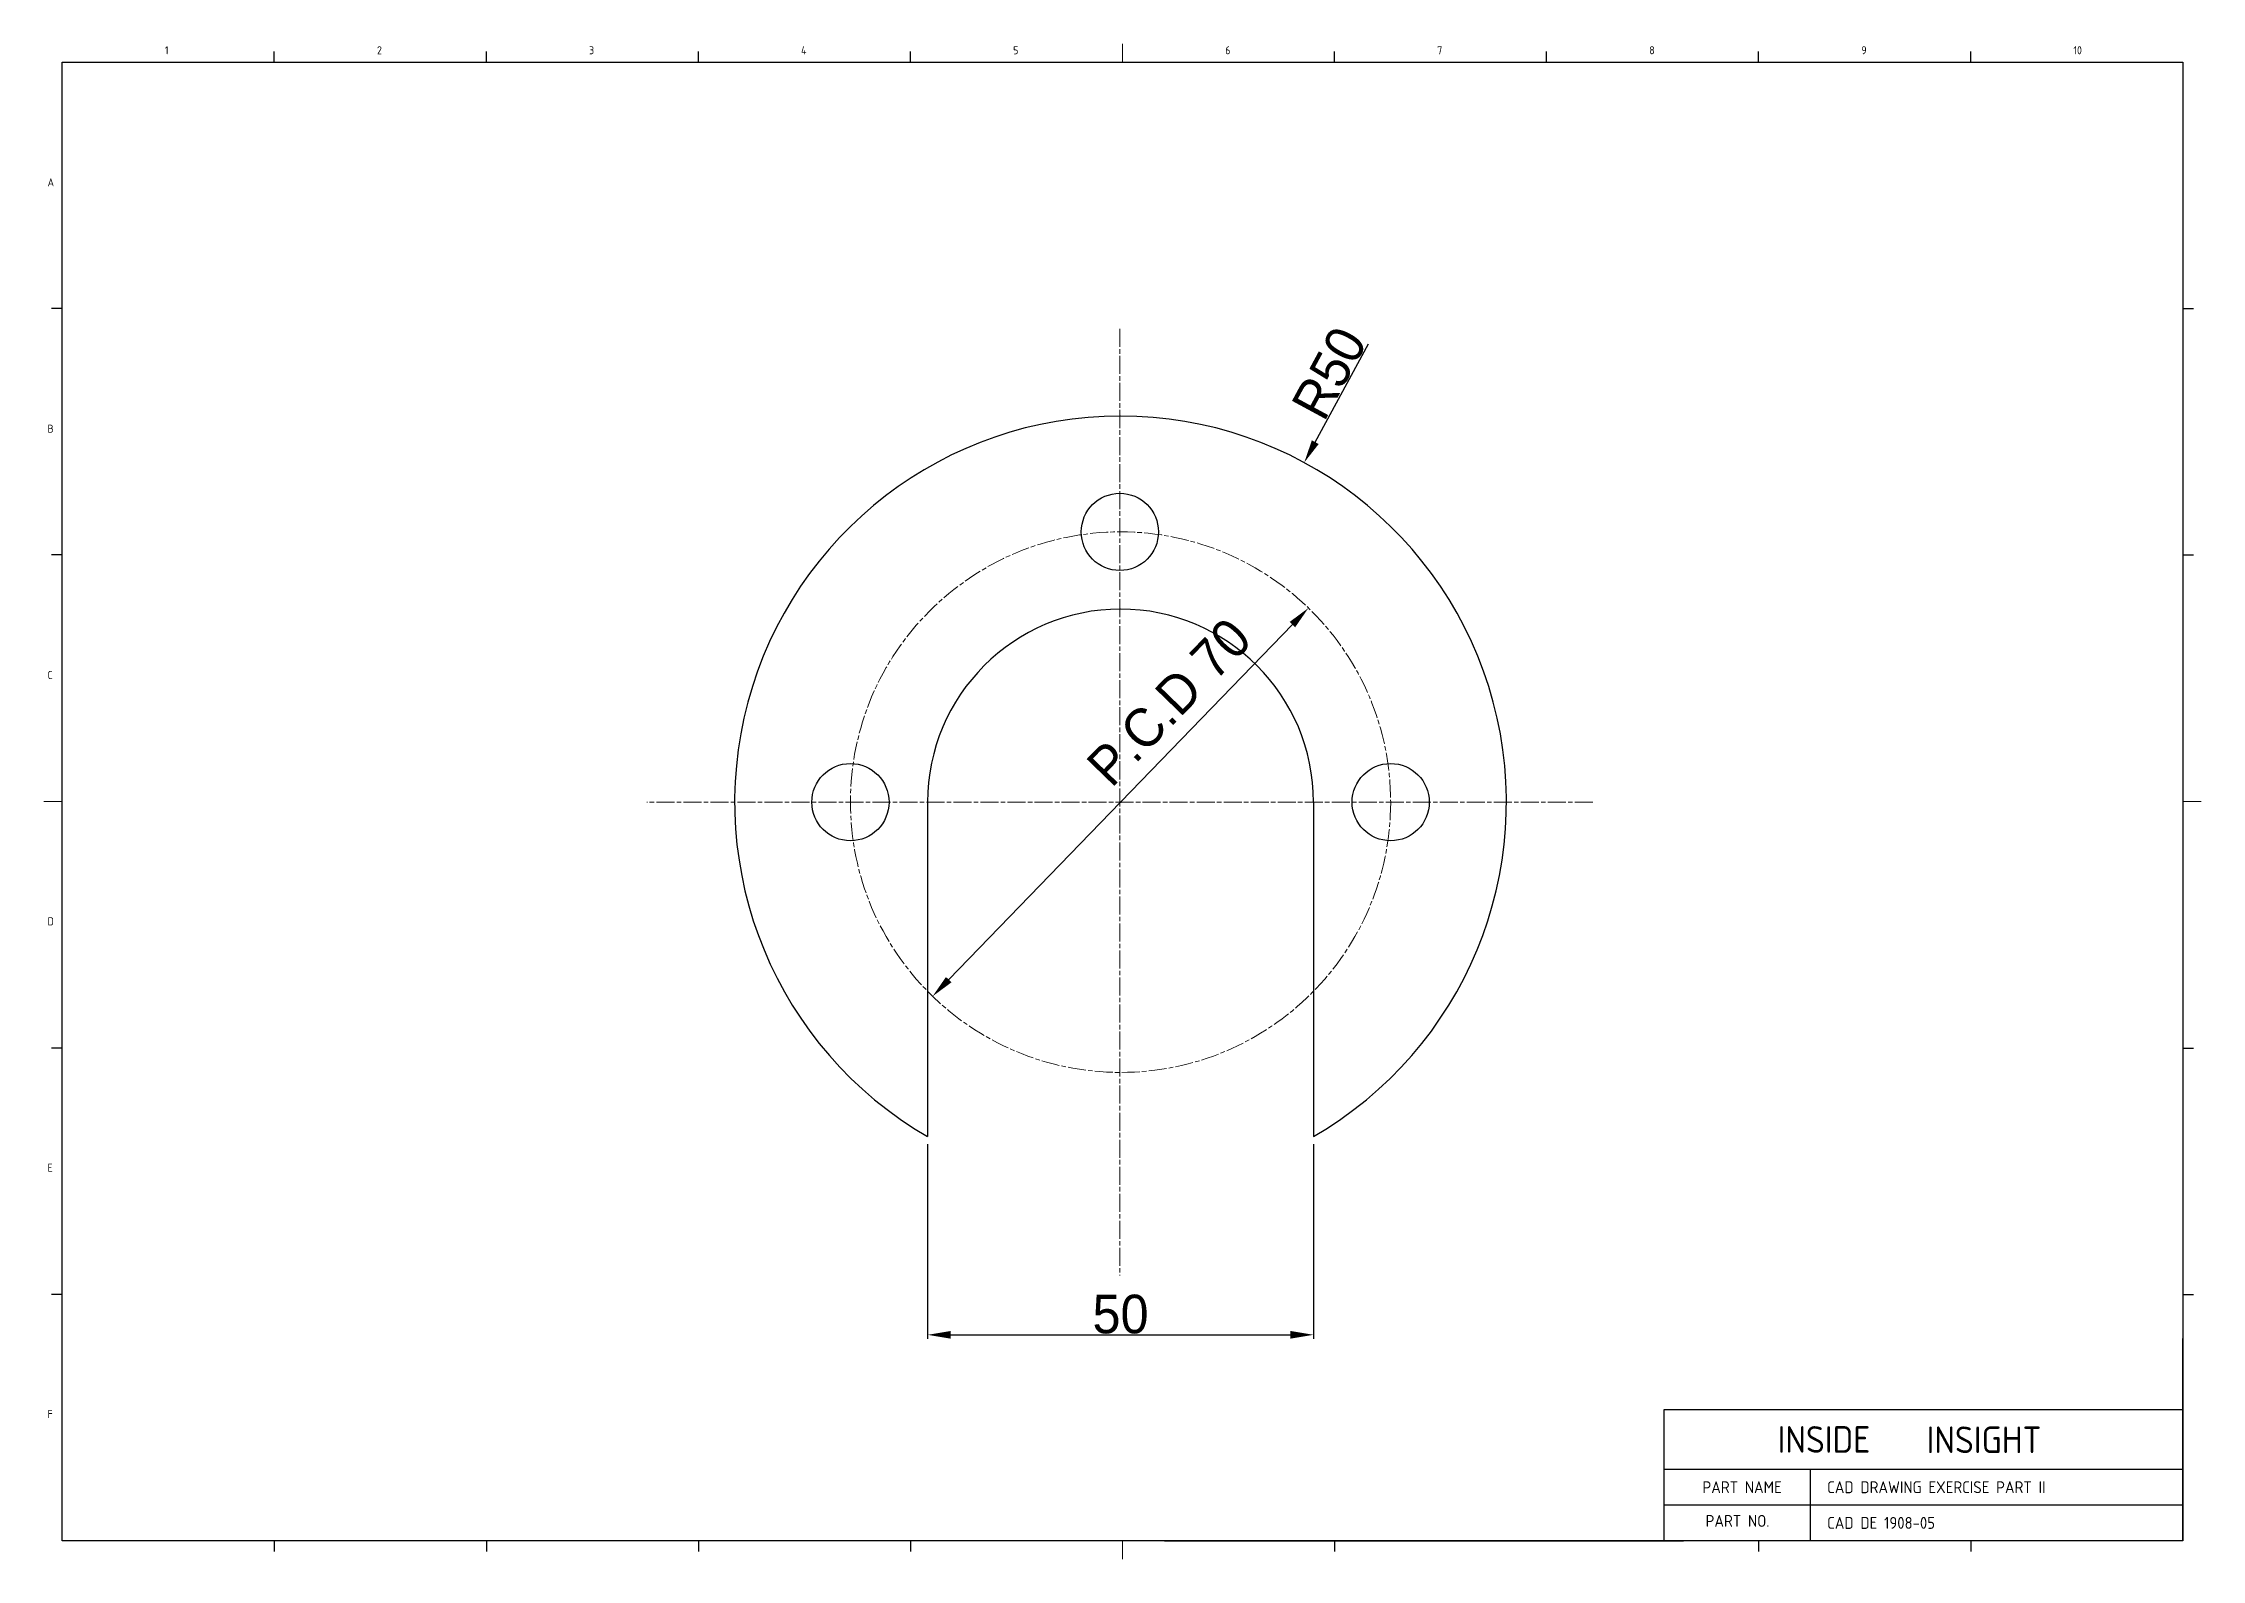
# Model space of a CAD drawing. Header units: inches. Extents: x 328 to 12229, y 132 to 477.
# Drawn here: x 7589.7 to 7869.4, y 136.5 to 332.9 of the extents above; entities that cross this region are included whole.
import ezdxf

# ---------------------------------------------------------------- set-up
doc = ezdxf.new("R2010")
doc.units = ezdxf.units.IN
doc.header["$MEASUREMENT"] = 0
doc.linetypes.add('D2', pattern=[11.2, 8, -0.8, 0.4, -0.8, 0.4, -0.8])
doc.linetypes.add('DC19051-050-06-B-003_PLATE B$0$CHAIN', pattern=[0.3543, 0.2362, -0.0295, 0.0591, -0.0295])
doc.layers.add('3', color=3, linetype='D2')
doc.layers.add('DC19051-050-06-B-003_PLATE B$0$1', color=1, linetype='DC19051-050-06-B-003_PLATE B$0$CHAIN', lineweight=9)
doc.layers.add('DIMENSION', color=3, linetype='Continuous', lineweight=25)
doc.styles.add('A', font='GENISO', dxfattribs={"bigfont": 'WHGTXT'})
doc.styles.get("Standard").update_dxf_attribs({"font": 'gulim.ttc'})
doc.dimstyles.new('Copy of Copy of inside insight-1', dxfattribs={"dimscale": 100, "dimtxt": 5, "dimasz": 3, "dimexe": 0.5, "dimexo": 1, "dimgap": 0.09, "dimtad": 1, "dimdec": 0, "dimzin": 0, "dimdsep": 46, "dimtxsty": 'Standard', "dimcen": 0.09, "dimdle": 1, "dimclrd": 3, "dimclre": 3, "dimclrt": 2, "dimadec": 0, "dimazin": 0, "dimtfac": 1, "dimtdec": 0, "dimtofl": 0, "dimtmove": 0, "dimatfit": 3, "dimfxl": 0, "dimtolj": 1, "dimtzin": 0, "dimarcsym": 0})

# ---------------------------------------------------------------- blocks, each defined once
blk = doc.blocks.new('*D426')
at = {"layer": 'Defpoints', "color": 0}
for p in [(7753.05, 278.6), (7729.25, 234.62)]:
    blk.add_point(p, dxfattribs=at)
at = {"layer": 'DIMENSION', "color": 3, "lineweight": -2}
blk.add_line((7754.48, 281.24), (7761.37, 293.98), dxfattribs=at)
at = {"layer": 'DIMENSION', "color": 3}
for p, q in [((7729.16, 234.62), (7729.34, 234.62)), ((7729.25, 234.53), (7729.25, 234.71))]:
    blk.add_line(p, q, dxfattribs=at)
blk.add_solid([(7754.04, 281.48), (7754.92, 281), (7753.05, 278.6)], dxfattribs=at)
at = {"layer": 'DIMENSION', "color": 2, "insert": (7756.3, 290.19), "char_height": 5, "attachment_point": 5, "rotation": 61.5807}
blk.add_mtext('\\A1;R50', dxfattribs=at)
blk = doc.blocks.new('_None')
blk = doc.blocks.new('*D429')
at = {"layer": 'Defpoints', "color": 0}
for p in [(7753.6, 259.77), (7704.9, 209.48)]:
    blk.add_point(p, dxfattribs=at)
at = {"layer": 'DIMENSION', "color": 3, "lineweight": -2}
blk.add_line((7751.51, 257.61), (7706.99, 211.64), dxfattribs=at)
at = {"layer": 'DIMENSION', "color": 3}
for points in [[(7751.87, 257.26), (7751.16, 257.96), (7753.6, 259.77)], [(7706.63, 211.98), (7707.35, 211.29), (7704.9, 209.48)]]:
    blk.add_solid(points, dxfattribs=at)
at = {"layer": 'DIMENSION', "color": 2, "insert": (7735.54, 247.59), "char_height": 5, "attachment_point": 5, "rotation": 45.9187}
blk.add_mtext('\\A1;P.C.D 70', dxfattribs=at)
blk = doc.blocks.new('*D431')
at = {"layer": 'Defpoints', "color": 0}
for p in [(7704.25, 191.32), (7754.25, 191.32), (7754.25, 165.64)]:
    blk.add_point(p, dxfattribs=at)
at = {"layer": 'DIMENSION', "color": 3, "lineweight": -2}
for p, q in [((7704.25, 190.32), (7704.25, 165.14)), ((7754.25, 190.32), (7754.25, 165.14)), ((7707.25, 165.64), (7751.25, 165.64))]:
    blk.add_line(p, q, dxfattribs=at)
at = {"layer": 'DIMENSION', "color": 3}
for points in [[(7707.25, 166.14), (7707.25, 165.14), (7704.25, 165.64)], [(7751.25, 165.14), (7751.25, 166.14), (7754.25, 165.64)]]:
    blk.add_solid(points, dxfattribs=at)
at = {"layer": 'DIMENSION', "color": 2, "insert": (7729.25, 168.3), "char_height": 5, "attachment_point": 5}
blk.add_mtext('\\A1;50', dxfattribs=at)

msp = doc.modelspace()

# ---------------------------------------------------------------- linework, layer by layer
at = {"linetype": 'Continuous'}
for p, q in [((7592.128725, 330.438328), (7866.880725, 330.438328)), ((7592.128725, 138.975928), (7592.128725, 330.438328)), ((7866.880725, 330.438328), (7866.880725, 138.975928)), ((7866.880725, 138.975928), (7592.128725, 138.975928))]:
    msp.add_line(p, q, dxfattribs=at)
for p, q in [((7704.252678, 234.624268), (7704.252678, 191.322998)), ((7754.252678, 234.624268), (7754.252678, 191.322998))]:
    msp.add_line(p, q)
for centre in [(7729.162678, 269.624153), (7694.252678, 234.624268), (7764.252678, 234.624268)]:
    msp.add_circle(centre, 5)
for radius, start, end in [(50, 300, 240), (25, 0, 180)]:
    msp.add_arc((7729.252678, 234.624268), radius, start, end)
at = {"layer": '3', "color": 3, "linetype": 'Continuous'}
for p, q in [((7619.603925, 330.438328), (7619.603925, 331.820728)), ((7647.079125, 330.438328), (7647.079125, 331.820728)), ((7702.029525, 330.438328), (7702.029525, 331.820728)), ((7756.979925, 330.438328), (7756.979925, 331.820728)), ((7784.455125, 330.438328), (7784.455125, 331.820728)), ((7811.930325, 330.438328), (7811.930325, 331.820728)), ((7839.405525, 330.438328), (7839.405525, 331.820728)), ((7592.128725, 298.539448), (7590.746325, 298.539448)), ((7866.880725, 298.539448), (7868.263125, 298.539448)), ((7592.128725, 266.640568), (7590.746325, 266.640568)), ((7866.880725, 266.640568), (7868.263125, 266.640568)), ((7592.128725, 202.773688), (7590.746325, 202.773688)), ((7866.880725, 202.773688), (7868.263125, 202.773688)), ((7592.128725, 170.874808), (7590.746325, 170.874808)), ((7866.880725, 170.874808), (7868.263125, 170.874808)), ((7866.880725, 138.975928), (7866.880725, 165.149944)), ((7866.880725, 155.912056), (7799.649429, 155.912056)), ((7799.649429, 155.912056), (7799.649429, 138.975928)), ((7866.880725, 148.213816), (7799.649429, 148.213816)), ((7818.638421, 138.975928), (7818.638421, 148.213816)), ((7866.880725, 143.594872), (7799.649429, 143.594872)), ((7619.603925, 138.975928), (7619.603925, 137.593528)), ((7647.079125, 138.975928), (7647.079125, 137.593528)), ((7674.554325, 138.975928), (7674.554325, 137.593528)), ((7702.029525, 138.975928), (7702.029525, 137.593528)), ((7734.957982, 138.975928), (7802.189278, 138.975928)), ((7756.979925, 138.975928), (7756.979925, 137.593528)), ((7811.930325, 138.975928), (7811.930325, 137.593528)), ((7839.405525, 138.975928), (7839.405525, 137.593528))]:
    msp.add_line(p, q, dxfattribs=at)
at = {"layer": '3', "linetype": 'Continuous'}
msp.add_line((7674.554325, 330.438328), (7674.554325, 331.820728), dxfattribs=at)
at = {"layer": '3', "color": 3, "linetype": 'Continuous', "const_width": 0.10368}
for points in [[(7729.504725, 330.438328), (7729.504725, 332.857528)], [(7592.128725, 234.707128), (7589.709525, 234.707128)], [(7866.880725, 234.707128), (7869.299925, 234.707128)], [(7729.504725, 138.975928), (7729.504725, 136.556728)]]:
    msp.add_lwpolyline(points, dxfattribs=at)
at = {"layer": 'DC19051-050-06-B-003_PLATE B$0$1', "linetype": 'DC19051-050-06-B-003_PLATE B$0$CHAIN', "ltscale": 9.878633}
for p, q in [((7729.162678, 295.909555), (7729.162678, 173.338982)), ((7790.447965, 234.624268), (7667.877391, 234.624268))]:
    msp.add_line(p, q, dxfattribs=at)
msp.add_circle((7729.252678, 234.624268), 35, dxfattribs=at)

# ---------------------------------------------------------------- texts
at = {"linetype": 'Continuous', "style": 'A'}
for s, height, p in [('1', 1.0368, (7605.434325, 331.475128)), ('2', 1.0368, (7632.909525, 331.475128)), ('3', 1.0368, (7660.384725, 331.475128)), ('4', 1.0368, (7687.859925, 331.475128)), ('5', 1.0368, (7715.335125, 331.475128)), ('6', 1.0368, (7742.810325, 331.475128)), ('7', 1.0368, (7770.285525, 331.475128)), ('8', 1.0368, (7797.760725, 331.475128)), ('9', 1.0368, (7825.235925, 331.475128)), ('10', 1.0368, (7852.711125, 331.475128)), ('A', 1.0368, (7590.227925, 314.367928)), ('B', 1.0368, (7590.227925, 282.469048)), ('C', 1.0368, (7590.227925, 250.570168)), ('D', 1.0368, (7590.227925, 218.671288)), ('E', 1.0368, (7590.227925, 186.772408)), ('F', 1.0368, (7590.227925, 154.873528)), ('INSIDE', 3.4510268, (7814.390895, 150.365453)), ('INSIGHT', 3.4510268, (7833.694039, 150.32166)), ('PART NAME', 1.539648, (7804.649058, 145.13452)), ('CAD DRAWING EXERCISE PART II', 1.539648, (7820.805858, 145.13452)), ('PART NO.', 1.539648, (7805.055985, 140.772184)), ('CAD DE 1908-05', 1.539648, (7820.805858, 140.515576))]:
    msp.add_text(s, height=height, dxfattribs=at).set_placement(p)

# ---------------------------------------------------------------- dimensions: what is measured, and where the dimension line sits
at = {"layer": 'DIMENSION'}
dim = msp.add_radius_dim(center=(7729.252678, 234.624268), mpoint=(7753.048709, 278.59868), dimstyle='Copy of Copy of inside insight-1', override={"dimscale": 1, "dimlfac": 1, "dimtxsty": 'Standard', "dimblk1": 'None', "dimsah": 1, "dimtmove": 1, "dimtolj": 1}, dxfattribs=at)
dim.commit()
dim.dimension.update_dxf_attribs({"geometry": '*D426', "text_midpoint": (7758.638397, 288.92827), "dimtype": 164})
dim = msp.add_diameter_dim_2p(p1=(7704.903922, 209.481912), p2=(7753.601434, 259.766624), text='P.C.D 70', dimstyle='Copy of Copy of inside insight-1', override={"dimscale": 1, "dimlfac": 1, "dimtxsty": 'Standard', "dimsah": 1, "dimse1": 1, "dimse2": 1, "dimtmove": 2, "dimtolj": 1}, dxfattribs=at)
dim.commit()
dim.dimension.update_dxf_attribs({"geometry": '*D429', "text_midpoint": (7735.541395, 247.586456), "dimtype": 163})
dim = msp.add_linear_dim(base=(7754.252678, 165.642718), p1=(7704.252678, 191.322998), p2=(7754.252678, 191.322998), dimstyle='Copy of Copy of inside insight-1', override={"dimscale": 1, "dimlfac": 1, "dimtxsty": 'Standard', "dimsah": 1, "dimtolj": 1}, dxfattribs=at)
dim.commit()
dim.dimension.update_dxf_attribs({"geometry": '*D431', "text_midpoint": (7729.252678, 168.295218)})

doc.saveas('drawing.dxf')
